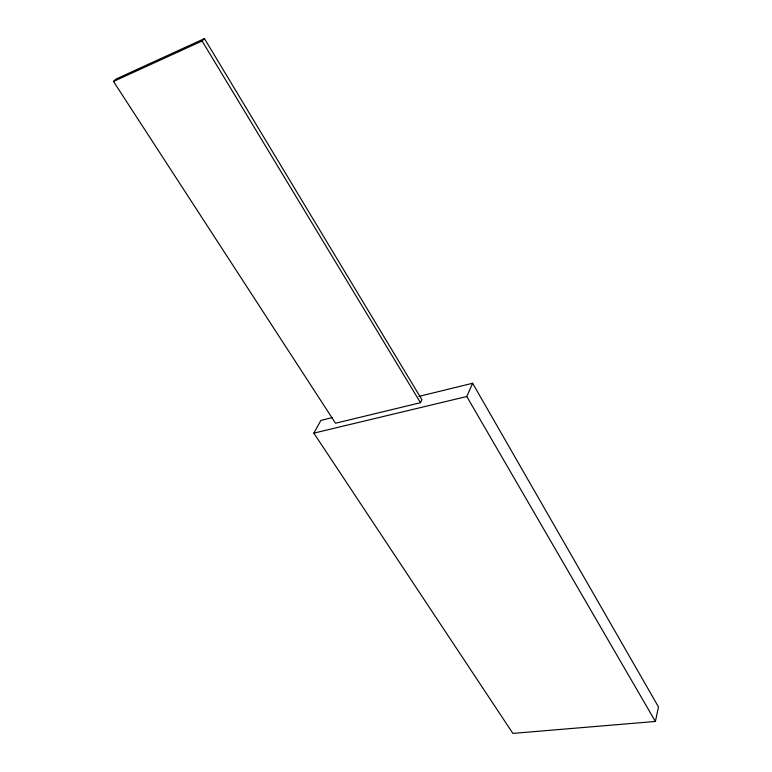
<?xml version="1.0" encoding="UTF-8"?>
<svg xmlns="http://www.w3.org/2000/svg" width="772" height="772" viewBox="0 0 772 772"><rect width="100%" height="100%" fill="white"/><g stroke="black" fill="none" stroke-linecap="round" stroke-linejoin="round"><path stroke-width="1.16" d="M332.578 417.527L320.911 420.383L313.828 433.131L512.878 733.4L655.389 721.453L658.497 706.969L472.618 383.259L418.935 396.393M313.828 433.131L466.78 396.518L472.618 383.259M420.479 402.704L421.908 399.713L204.435 38.6L115.993 79.062L113.503 81.465L335.511 423.23L420.479 402.704L202.1 40.993L204.435 38.6M113.503 81.465L202.1 40.993M466.78 396.518L655.389 721.453"/></g></svg>
